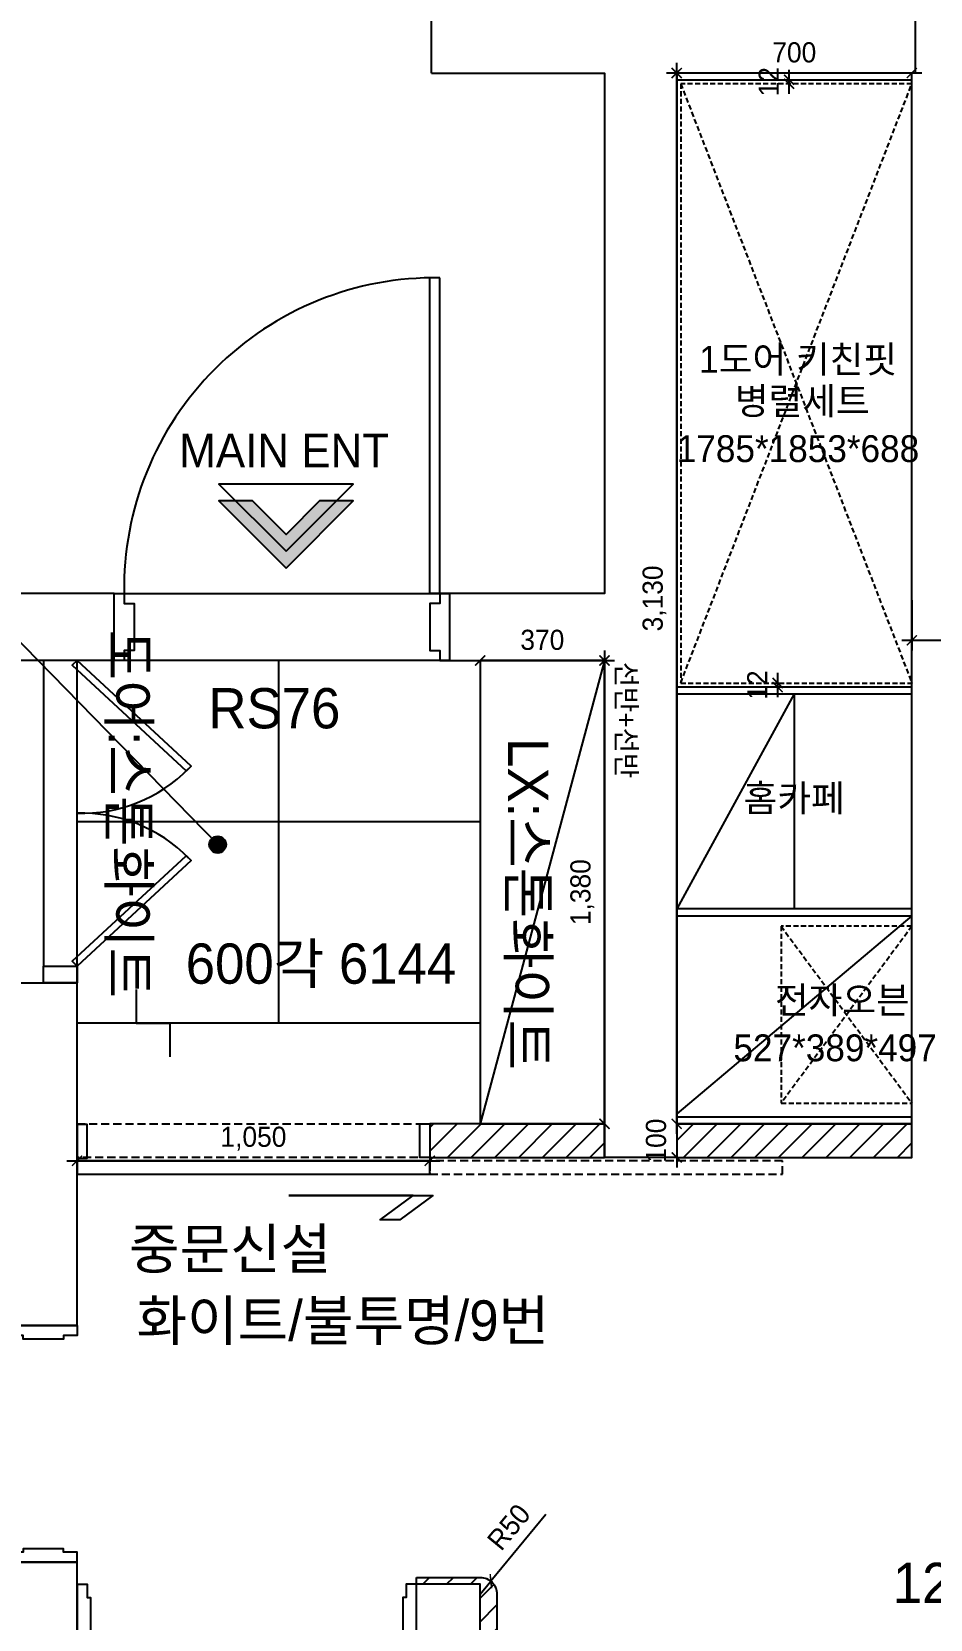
# Model space of a CAD drawing. Header units: millimetres. Extents: x 204923 to 257123, y 77248 to 107783.
# Drawn here: x 212692 to 215367, y 97928 to 102656 of the extents above; entities that cross this region are included whole.
import ezdxf
from ezdxf.enums import TextEntityAlignment as Align

# ---------------------------------------------------------------- set-up
doc = ezdxf.new("R2010")
doc.units = ezdxf.units.MM
doc.header["$LTSCALE"] = 30
doc.header["$PDMODE"] = 3
for name, pattern in [('DASHED', [0.75, 0.5, -0.25]), ('DASHEDX2', [1.5, 1, -0.5]), ('DH-HID2', [1.2, 0.8, -0.4])]:
    doc.linetypes.add(name, pattern=pattern)
doc.layers.get('DEFPOINTS').update_dxf_attribs({"color": 248})
for name, color, linetype in [('0-ELC TEXT', 7, 'Continuous'), ('03-WAL NEW', 3, 'Continuous'), ('06-FUR', 6, 'Continuous'), ('07-DIM WAL', 5, 'Continuous'), ('08-HAT', 8, 'Continuous'), ('2-con', 2, 'Continuous'), ('3.기호.계단선', 30, 'Continuous'), ('C-DIM(IN)', 14, 'Continuous'), ('CO-DO-FR', 7, 'Continuous'), ('CO-DOOR', 8, 'Continuous'), ('F-SYM', 7, 'Continuous'), ('FUR', 8, 'DASHED'), ('도면층4', 4, 'Continuous'), ('도면층5', 5, 'Continuous'), ('설비', 140, 'Continuous')]:
    doc.layers.add(name, color=color, linetype=linetype)
doc.styles.add('HY 울릉도 L', font='')
doc.styles.add('YOURNAME', font='HY울릉도M.TTF')
doc.styles.add('코레일둥고', font='Korail_Round_Gothic_Medium.ttf')
doc.styles.get('HY 울릉도 L').set_extended_font_data('HY울릉도L')
doc.dimstyles.new('30', dxfattribs={"dimscale": 30, "dimtxt": 2, "dimasz": 1, "dimexe": 1, "dimexo": 1, "dimgap": 1, "dimtad": 1, "dimdec": 0, "dimrnd": 0.05, "dimdsep": 46, "dimlunit": 6, "dimtxsty": 'HY 울릉도 L', "dimblk": 'ARCHTICK', "dimcen": 2.5, "dimdle": 1, "dimclrd": 133, "dimclre": 133, "dimclrt": 30, "dimadec": 0, "dimazin": 0, "dimtfac": 1, "dimtdec": 0, "dimtix": 1, "dimtmove": 2, "dimatfit": 3, "dimldrblk": 'ARCHTICK', "dimfxl": 1, "dimlwd": -1, "dimlwe": -1, "dimarcsym": 0})
pattern_1 = [(45, (0, 0), (-35.355339, 35.355339), [])]

# ---------------------------------------------------------------- blocks, each defined once
blk = doc.blocks.new('F-SYM-ENT NAME')
at = {"layer": 'F-SYM'}
h = blk.add_hatch(color=1, dxfattribs=at)
h.dxf.hatch_style = 1
h.paths.add_polyline_path([(-181266.5, -29724.5), (-181466.5, -29924.5), (-181366.5, -29924.5), (-181266.5, -29824.5), (-181166.5, -29924.5), (-181066.5, -29924.5)])
at = {"layer": 'F-SYM', "color": 1}
for points in [[(-181266.5, -29724.5), (-181466.5, -29924.5), (-181366.5, -29924.5), (-181266.5, -29824.5), (-181166.5, -29924.5), (-181066.5, -29924.5)], [(-181266.5, -29774.5), (-181466.5, -29974.5), (-181066.5, -29974.5)]]:
    blk.add_lwpolyline(points, close=True, dxfattribs=at)
at = {"layer": 'F-SYM', "color": 1, "style": 'YOURNAME'}
blk.add_attdef('ENT', text='', height=100, dxfattribs=at).set_placement((-181266.5, -30024.5), align=Align.TOP_CENTER)
blk = doc.blocks.new('cdr')
at = {"layer": '2-con'}
for p, q in [((215322.1, 103043.4), (215322.1, 102533.4)), ((215322.1, 102533.4), (214612.1, 102533.4)), ((214612.1, 102533.4), (214612.1, 99303.4)), ((212937.1, 100783.4), (212937.1, 100983.4)), ((213937.1, 100783.4), (213937.1, 100983.4)), ((213937.1, 100783.4), (214397.1, 100783.4)), ((214397.1, 100783.4), (214397.1, 99303.4)), ((214612.1, 99303.4), (214397.1, 99303.4))]:
    blk.add_line(p, q, dxfattribs=at)
for points in [[(213882.6, 102533.4), (213882.6, 105028.4), (214482.6, 105028.4)], [(213882.6, 102533.4), (214397.1, 102533.4), (214397.1, 100983.4), (213937.1, 100983.4)], [(212937.1, 100983.4), (211677.1, 100983.4), (211677.1, 99912.4)], [(212937.1, 100783.4), (211877.1, 100783.4), (211877.1, 99823.4), (212827.1, 99823.4)], [(212827.1, 98802.4), (212627.1, 98802.4), (212827.1, 98802.4), (212827.1, 99823.4)], [(212827.1, 98097.4), (212627.1, 98097.4), (212627.1, 98017.4)], [(212827.1, 98032.4), (212827.1, 98097.4)], [(212827.1, 98032.4), (212827.1, 97832.4), (210527.1, 97832.4), (210527.1, 94814.4), (211037.1, 94814.4)], [(214027.1, 94372.4), (214027.1, 98032.4), (213837.1, 98032.4), (213837.1, 98032.4)], [(213837.1, 94372.4), (213837.1, 98032.4)]]:
    blk.add_lwpolyline(points, dxfattribs=at)
at = {"layer": 'CO-DO-FR'}
for points in [[(212627.1, 98802.4), (212827.1, 98802.4), (212827.1, 98772.4), (212787.1, 98772.4), (212787.1, 98762.4), (212667.1, 98762.4), (212667.1, 98772.4), (212627.1, 98772.4), (212627.1, 98802.4)], [(212627.1, 98097.4), (212827.1, 98097.4), (212827.1, 98127.4), (212787.1, 98127.4), (212787.1, 98137.4), (212667.1, 98137.4), (212667.1, 98127.4), (212627.1, 98127.4), (212627.1, 98097.4)], [(212827.1, 97832.4), (212827.1, 98032.4), (212857.1, 98032.4), (212857.1, 97992.4), (212867.1, 97992.4), (212867.1, 97872.4), (212857.1, 97872.4), (212857.1, 97832.4), (212827.1, 97832.4)], [(213837.1, 97832.4), (213837.1, 98032.4), (213807.1, 98032.4), (213807.1, 97992.4), (213797.1, 97992.4), (213797.1, 97872.4), (213807.1, 97872.4), (213807.1, 97832.4), (213837.1, 97832.4)]]:
    blk.add_lwpolyline(points, close=True, dxfattribs=at)
at = {"layer": '도면층4'}
for p, q in [((213877.1, 100983.4), (213877.1, 101923.4)), ((213907.1, 100983.4), (213907.1, 101923.4)), ((212937.1, 100983.4), (213937.1, 100983.4)), ((213907.1, 100983.4), (213877.1, 100983.4)), ((213937.1, 100783.4), (212937.1, 100783.4))]:
    blk.add_line(p, q, dxfattribs=at)
for points in [[(212937.1, 100983.4), (212967.1, 100983.4), (212967.1, 100953.4), (212997.1, 100953.4), (212997.1, 100813.4), (212967.1, 100813.4), (212967.1, 100783.4), (212937.1, 100783.4), (212937.1, 100983.4)], [(213937.1, 100983.4), (213907.1, 100983.4), (213907.1, 100953.4), (213877.1, 100953.4), (213877.1, 100813.4), (213907.1, 100813.4), (213907.1, 100783.4), (213937.1, 100783.4), (213937.1, 100983.4)]]:
    blk.add_lwpolyline(points, dxfattribs=at)
at = {"layer": '도면층5'}
blk.add_arc((213892.1, 100998.4), 925.1, 89.071, 180.929, dxfattribs=at)
at = {"layer": 'F-SYM'}
ref = blk.add_blockref('F-SYM-ENT NAME', (32182.8, 71334.3), dxfattribs=dict(at, rotation=180))
ref.add_attrib('ENT', 'MAIN ENT', dxfattribs={"color": 1, "height": 100, "style": 'YOURNAME'}).set_placement((213443.7, 101459), align=Align.TOP_CENTER)
blk = doc.blocks.new('_ArchTick')
at = {"color": 0, "linetype": 'ByBlock', "const_width": 0.15}
blk.add_lwpolyline([(-0.5, -0.5), (0.5, 0.5)], dxfattribs=at)
blk = doc.blocks.new('*D168')
at = {"layer": '07-DIM WAL', "color": 133}
blk.add_line((215342.1, 102533.4), (214582.1, 102533.4), dxfattribs=at)
at = {"layer": 'DEFPOINTS', "color": 0}
for p in [(214612.1, 102533.4), (214612.1, 102533.4), (215312.1, 102533.4)]:
    blk.add_point(p, dxfattribs=at)
at = {"layer": '07-DIM WAL', "color": 133, "xscale": 30, "yscale": 30, "zscale": 30, "rotation": 180}
blk.add_blockref('_ArchTick', (214612.1, 102533.4), dxfattribs=at)
at = {"layer": '07-DIM WAL', "color": 133, "xscale": 30, "yscale": 30, "zscale": 30}
blk.add_blockref('_ArchTick', (215312.1, 102533.4), dxfattribs=at)
at = {"layer": '07-DIM WAL', "color": 30, "insert": (214962.1, 102594.6), "char_height": 60, "attachment_point": 5, "style": 'HY 울릉도 L'}
blk.add_mtext('700', dxfattribs=at)
blk = doc.blocks.new('*D169')
at = {"layer": '07-DIM WAL', "color": 133}
for p, q in [((214612.1, 99373.4), (214612.1, 102563.4)), ((214642.1, 102533.4), (214642.1, 102533.4)), ((214642.1, 99403.4), (214642.1, 99403.4))]:
    blk.add_line(p, q, dxfattribs=at)
at = {"layer": 'DEFPOINTS', "color": 0}
for p in [(214612.1, 102533.4), (214612.1, 102533.4), (214612.1, 99403.4)]:
    blk.add_point(p, dxfattribs=at)
at = {"layer": '07-DIM WAL', "color": 133, "xscale": 30, "yscale": 30, "zscale": 30}
for p, rotation in [((214612.1, 102533.4), 90), ((214612.1, 99403.4), 270)]:
    blk.add_blockref('_ArchTick', p, dxfattribs=dict(at, rotation=rotation))
at = {"layer": '07-DIM WAL', "color": 30, "insert": (214546.1, 100968.4), "char_height": 60, "attachment_point": 5, "rotation": 90, "style": 'HY 울릉도 L'}
blk.add_mtext('3,130', dxfattribs=at)
blk = doc.blocks.new('*D170')
at = {"layer": '07-DIM WAL', "color": 133}
for p, q in [((214612.1, 99403.4), (214612.1, 99433.4)), ((214612.1, 99403.4), (214612.1, 99303.4)), ((214612.1, 99303.4), (214612.1, 99273.4))]:
    blk.add_line(p, q, dxfattribs=at)
at = {"layer": 'DEFPOINTS', "color": 0}
for p in [(214612.1, 99403.4), (214612.1, 99303.4), (214612.1, 99303.4)]:
    blk.add_point(p, dxfattribs=at)
at = {"layer": '07-DIM WAL', "color": 133, "xscale": 30, "yscale": 30, "zscale": 30}
for p, rotation in [((214612.1, 99403.4), 270), ((214612.1, 99303.4), 90)]:
    blk.add_blockref('_ArchTick', p, dxfattribs=dict(at, rotation=rotation))
at = {"layer": '07-DIM WAL', "color": 30, "insert": (214550.8, 99353.4), "char_height": 60, "attachment_point": 5, "rotation": 90, "style": 'HY 울릉도 L'}
blk.add_mtext('100', dxfattribs=at)
blk = doc.blocks.new('*D171')
at = {"layer": '07-DIM WAL', "color": 133}
blk.add_line((214397.1, 100813.4), (214397.1, 99373.4), dxfattribs=at)
at = {"layer": 'DEFPOINTS', "color": 0}
for p in [(214397.1, 100783.4), (214397.1, 99403.4), (214397.1, 99403.4)]:
    blk.add_point(p, dxfattribs=at)
at = {"layer": '07-DIM WAL', "color": 133, "xscale": 30, "yscale": 30, "zscale": 30}
for p, rotation in [((214397.1, 100783.4), 90), ((214397.1, 99403.4), 270)]:
    blk.add_blockref('_ArchTick', p, dxfattribs=dict(at, rotation=rotation))
at = {"layer": '07-DIM WAL', "color": 30, "insert": (214331.1, 100093.4), "char_height": 60, "attachment_point": 5, "rotation": 90, "style": 'HY 울릉도 L'}
blk.add_mtext('1,380', dxfattribs=at)
blk = doc.blocks.new('*D204')
at = {"layer": '07-DIM WAL', "color": 133}
blk.add_line((213997.1, 100783.4), (214427.1, 100783.4), dxfattribs=at)
at = {"layer": 'DEFPOINTS', "color": 0}
for p in [(214027.1, 100783.4), (214397.1, 100783.4), (214397.1, 100783.4)]:
    blk.add_point(p, dxfattribs=at)
at = {"layer": '07-DIM WAL', "color": 133, "xscale": 30, "yscale": 30, "zscale": 30, "rotation": 180}
blk.add_blockref('_ArchTick', (214027.1, 100783.4), dxfattribs=at)
at = {"layer": '07-DIM WAL', "color": 133, "xscale": 30, "yscale": 30, "zscale": 30}
blk.add_blockref('_ArchTick', (214397.1, 100783.4), dxfattribs=at)
at = {"layer": '07-DIM WAL', "color": 30, "insert": (214212.1, 100844.7), "char_height": 60, "attachment_point": 5, "style": 'HY 울릉도 L'}
blk.add_mtext('370', dxfattribs=at)
blk = doc.blocks.new('*D272')
at = {"layer": '07-DIM WAL', "color": 133}
for p, q in [((215312.1, 100963.4), (215312.1, 100813.4)), ((216312.1, 100873.4), (216312.1, 100873.4)), ((216342.1, 100843.4), (215282.1, 100843.4))]:
    blk.add_line(p, q, dxfattribs=at)
at = {"layer": 'DEFPOINTS', "color": 0}
for p in [(215312.1, 100993.4), (215312.1, 100843.4), (216312.1, 100843.4)]:
    blk.add_point(p, dxfattribs=at)
at = {"layer": '07-DIM WAL', "color": 133, "xscale": 30, "yscale": 30, "zscale": 30, "rotation": 180}
blk.add_blockref('_ArchTick', (215312.1, 100843.4), dxfattribs=at)
at = {"layer": '07-DIM WAL', "color": 133, "xscale": 30, "yscale": 30, "zscale": 30}
blk.add_blockref('_ArchTick', (216312.1, 100843.4), dxfattribs=at)
at = {"layer": '07-DIM WAL', "color": 30, "insert": (215812.1, 100909.3), "char_height": 60, "attachment_point": 5, "style": 'HY 울릉도 L'}
blk.add_mtext('1,000', dxfattribs=at)
blk = doc.blocks.new('*D712')
at = {"layer": 'C-DIM(IN)', "color": 133}
for p in [(214222.5, 98239.2), (214027.1, 98002.4)]:
    blk.add_line(p, (214058.9, 98040.9), dxfattribs=at)
at = {"layer": 'DEFPOINTS', "color": 0}
for p in [(214058.9, 98040.9), (214027.1, 98002.4)]:
    blk.add_point(p, dxfattribs=at)
at = {"layer": 'C-DIM(IN)', "color": 133, "xscale": 30, "yscale": 30, "zscale": 30, "rotation": 230.4732028166684}
blk.add_blockref('_ArchTick', (214058.9, 98040.9), dxfattribs=at)
at = {"layer": 'C-DIM(IN)', "color": 30, "insert": (214112.5, 98202.2), "char_height": 60, "attachment_point": 5, "rotation": 50.4732, "style": 'HY 울릉도 L'}
blk.add_mtext('R50', dxfattribs=at)
blk = doc.blocks.new('*D774')
at = {"layer": '07-DIM WAL', "color": 133}
for p, q in [((212827.1, 99313.4), (212827.1, 99263.4)), ((213877.1, 99313.4), (213877.1, 99263.4)), ((212797.1, 99293.4), (213907.1, 99293.4))]:
    blk.add_line(p, q, dxfattribs=at)
at = {"layer": 'DEFPOINTS', "color": 0}
for p in [(212827.1, 99343.4), (213877.1, 99343.4), (213877.1, 99293.4)]:
    blk.add_point(p, dxfattribs=at)
at = {"layer": '07-DIM WAL', "color": 133, "xscale": 30, "yscale": 30, "zscale": 30, "rotation": 180}
blk.add_blockref('_ArchTick', (212827.1, 99293.4), dxfattribs=at)
at = {"layer": '07-DIM WAL', "color": 133, "xscale": 30, "yscale": 30, "zscale": 30}
blk.add_blockref('_ArchTick', (213877.1, 99293.4), dxfattribs=at)
at = {"layer": '07-DIM WAL', "color": 30, "insert": (213352.1, 99359.3), "char_height": 60, "attachment_point": 5, "style": 'HY 울릉도 L'}
blk.add_mtext('1,050', dxfattribs=at)
blk = doc.blocks.new('*D1205')
at = {"layer": '3.기호.계단선', "color": 133}
for p, q in [((214912.6, 100746.4), (214912.6, 100674.4)), ((214882.6, 100716.4), (214882.6, 100716.4)), ((214882.6, 100704.4), (214882.6, 100704.4))]:
    blk.add_line(p, q, dxfattribs=at)
at = {"layer": 'DEFPOINTS', "color": 0}
for p in [(214912.6, 100716.4), (214912.6, 100704.4), (214912.6, 100704.4)]:
    blk.add_point(p, dxfattribs=at)
at = {"layer": '3.기호.계단선', "color": 133, "xscale": 30, "yscale": 30, "zscale": 30}
for p, rotation in [((214912.6, 100716.4), 270), ((214912.6, 100704.4), 90)]:
    blk.add_blockref('_ArchTick', p, dxfattribs=dict(at, rotation=rotation))
at = {"layer": '3.기호.계단선', "color": 30, "insert": (214851.9, 100710.4), "char_height": 60, "attachment_point": 5, "rotation": 90, "style": 'HY 울릉도 L'}
blk.add_mtext('12', dxfattribs=at)
blk = doc.blocks.new('*D1206')
at = {"layer": '3.기호.계단선', "color": 133}
for p, q in [((214946.8, 102471.4), (214946.8, 102543.4)), ((214916.8, 102513.4), (214916.8, 102513.4)), ((214916.8, 102501.4), (214916.8, 102501.4))]:
    blk.add_line(p, q, dxfattribs=at)
at = {"layer": 'DEFPOINTS', "color": 0}
for p in [(214946.8, 102513.4), (214946.8, 102513.4), (214946.8, 102501.4)]:
    blk.add_point(p, dxfattribs=at)
at = {"layer": '3.기호.계단선', "color": 133, "xscale": 30, "yscale": 30, "zscale": 30}
for p, rotation in [((214946.8, 102513.4), 270), ((214946.8, 102501.4), 90)]:
    blk.add_blockref('_ArchTick', p, dxfattribs=dict(at, rotation=rotation))
at = {"layer": '3.기호.계단선', "color": 30, "insert": (214886.1, 102507.4), "char_height": 60, "attachment_point": 5, "rotation": 90, "style": 'HY 울릉도 L'}
blk.add_mtext('12', dxfattribs=at)

msp = doc.modelspace()

# ---------------------------------------------------------------- hatches: boundary and pattern name
at = {"layer": '0-ELC TEXT'}
h = msp.add_hatch(color=256, dxfattribs=at)
h.dxf.hatch_style = 1
edge = h.paths.add_edge_path()
edge.add_arc((213245.7, 100235), 25, -270, 90, ccw=False)
at = {"layer": '03-WAL NEW'}
h = msp.add_hatch(dxfattribs=at)
h.set_pattern_fill('_USER', color=256, scale=50, angle=45, pattern_type=0)
h.set_pattern_definition([(45, (-915, 4e-10), (-35.355339, 35.355339), [])])
h.paths.add_polyline_path([(213877.1, 99303.4), (214397.1, 99303.4), (214397.1, 99403.4), (213877.1, 99403.4)])
h = msp.add_hatch(dxfattribs=at)
h.set_pattern_fill('_USER', color=256, scale=50, angle=45, pattern_type=0)
h.set_pattern_definition(pattern_1)
h.paths.add_polyline_path([(214612.1, 99303.4), (215312.1, 99303.4), (215312.1, 99403.4), (214612.1, 99403.4)])
h = msp.add_hatch(dxfattribs=at)
h.set_pattern_fill('_USER', color=256, scale=50, angle=45, double=1, pattern_type=0)
h.set_pattern_definition(pattern_1)
edge = h.paths.add_edge_path()
edge.add_line((213837.1, 98052.4), (214027.1, 98052.4))
edge.add_arc((214027.1, 98002.4), 50, 0, 90, ccw=False)
edge.add_line((214077.1, 98002.4), (214077.1, 94371.4))
edge.add_line((214077.1, 94371.4), (214027.1, 94371.4))
edge.add_line((214027.1, 94371.4), (214027.1, 98032.4))
edge.add_line((214027.1, 98032.4), (213837.1, 98032.4))
edge.add_line((213837.1, 98032.4), (213837.1, 98052.4))
at = {"layer": '08-HAT'}
h = msp.add_hatch(dxfattribs=at)
h.set_pattern_fill('_USER', color=256, scale=600, double=1, pattern_type=0)
h.set_pattern_definition([(0, (212827.1, 99703.37), (0, 600), []), (90, (212827.1, 99703.37), (-600, 4e-14), [])])
h.paths.add_polyline_path([(212827.1, 99703.4), (214027.1, 99703.4), (214027.1, 100783.4), (212827.1, 100783.4)])

# ---------------------------------------------------------------- linework, layer by layer
msp.add_line((214027.1, 99703.4), (212827.1, 99703.4))
msp.add_lwpolyline([(213003.4, 99803.4), (213003.4, 99703.4), (213103.4, 99703.4), (213103.4, 99603.4)])
at = {"layer": '0-ELC TEXT'}
msp.add_line((212164.9, 101342.3), (213245.7, 100235), dxfattribs=at)
msp.add_circle((213245.7, 100235), 25, dxfattribs=at)
at = {"layer": '03-WAL NEW'}
msp.add_lwpolyline([(212727.1, 99873.4), (212827.1, 99873.4), (212827.1, 99823.4), (212727.1, 99823.4)], close=True, dxfattribs=at)
for points in [[(213877.1, 99303.4), (214397.1, 99303.4), (214397.1, 99403.4), (213877.1, 99403.4), (213877.1, 99303.4)], [(214612.1, 99303.4), (215312.1, 99303.4), (215312.1, 99403.4), (214612.1, 99403.4), (214612.1, 99303.4)]]:
    msp.add_lwpolyline(points, dxfattribs=at)
msp.add_lwpolyline([(213837.1, 98052.4), (214027.1, 98052.4, -0.414214), (214077.1, 98002.4), (214077.1, 94371.4), (214027.1, 94371.4), (214027.1, 98032.4), (213837.1, 98032.4), (213837.1, 98052.4)], format="xyb", dxfattribs=at)
at = {"layer": '06-FUR'}
for p, q in [((214962.1, 100684.4), (214612.1, 100043.4)), ((214962.1, 100684.4), (214962.1, 100043.4)), ((215312.1, 100023.4), (214612.1, 99433.4))]:
    msp.add_line(p, q, dxfattribs=at)
for points in [[(215312.1, 102533.4), (214612.1, 102533.4), (214612.1, 99403.4), (215312.1, 99403.4)], [(215312.1, 102513.4), (215312.1, 102533.4), (214612.1, 102533.4), (214612.1, 102513.4)], [(212727.1, 99873.4), (212827.1, 99873.4), (212827.1, 100783.4), (212727.1, 100783.4)], [(213152.4, 100454.8), (213166.5, 100469), (212827.1, 100783.4), (212813, 100769.2)], [(215312.1, 100684.4), (215312.1, 100704.4), (214612.1, 100704.4), (214612.1, 100684.4)], [(213152.4, 100201.9), (213166.5, 100187.8), (212827.1, 99873.4), (212813, 99887.5)], [(215312.1, 100023.4), (215312.1, 100043.4), (214612.1, 100043.4), (214612.1, 100023.4)], [(215312.1, 99403.4), (215312.1, 99423.4), (214612.1, 99423.4), (214612.1, 99403.4)]]:
    msp.add_lwpolyline(points, close=True, dxfattribs=at)
msp.add_lwpolyline([(214397.1, 100783.4), (214027.1, 100783.4), (214027.1, 99403.4), (214397.1, 99403.4), (214397.1, 100783.4), (214027.1, 99403.4)], dxfattribs=at)
for centre, start, end in [((212841.6, 100772.7), 268.1311, 315.6445), ((212841.6, 99884.1), 44.3555, 91.8689)]:
    msp.add_arc(centre, 444.5, start, end, dxfattribs=at)
at = {"layer": 'CO-DO-FR'}
for points in [[(212827.1, 99301.4), (212857.1, 99301.4), (212857.1, 99401.4), (212827.1, 99401.4)], [(213877.1, 99303.4), (213847.1, 99303.4), (213847.1, 99403.4), (213877.1, 99403.4)]]:
    msp.add_lwpolyline(points, close=True, dxfattribs=at)
at = {"layer": 'CO-DOOR', "color": 251, "linetype": 'DH-HID2'}
for points in [[(213877.1, 99303.4), (212827.1, 99303.4), (212827.1, 99403.4), (213877.1, 99403.4)], [(214927.1, 99293.4), (213877.1, 99293.4), (213877.1, 99253.4), (214927.1, 99253.4)]]:
    msp.add_lwpolyline(points, close=True, dxfattribs=at)
at = {"layer": 'CO-DOOR'}
msp.add_lwpolyline([(213877.1, 99293.4), (212827.1, 99293.4), (212827.1, 99253.4), (213877.1, 99253.4)], close=True, dxfattribs=at)
at = {"layer": 'CO-DOOR', "color": 1}
msp.add_lwpolyline([(213457.2, 99189.5), (213886.4, 99189.5), (213787.8, 99117.2), (213729.4, 99117.2), (213828, 99189.5), (213457.2, 99189.5)], close=True, dxfattribs=at)
at = {"layer": 'FUR'}
for p, q in [((214624.1, 100716.4), (215312.1, 102501.4)), ((214624.1, 102501.4), (215312.1, 100716.4)), ((215312.1, 99991.9), (214923.1, 99464.9)), ((214923.1, 99991.9), (215312.1, 99464.9))]:
    msp.add_line(p, q, dxfattribs=at)
for points in [[(214624.1, 102501.4), (214624.1, 100716.4), (215312.1, 100716.4), (215312.1, 102501.4)], [(215312.1, 99464.9), (215312.1, 99991.9), (214923.1, 99991.9), (214923.1, 99464.9)]]:
    msp.add_lwpolyline(points, close=True, dxfattribs=at)

# ---------------------------------------------------------------- block references
msp.add_blockref('cdr', (0, 0))

# ---------------------------------------------------------------- texts
at = {"layer": '0-ELC TEXT', "color": 7, "linetype": 'DASHEDX2', "style": '코레일둥고'}
for s, p in [('1도어 키친핏', (214678.9, 101640.6)), ('병렬세트', (214785.1, 101516.7)), ('1785*1853*688', (214612.3, 101374.5)), ('홈카페', (214811.2, 100333.7)), ('전자오븐', (214904.2, 99732)), ('527*389*497', (214781, 99589.8))]:
    msp.add_text(s, height=80, dxfattribs=at).set_placement(p)
at = {"layer": '0-ELC TEXT', "style": '코레일둥고'}
msp.add_text('선반+선반', height=60, rotation=270, dxfattribs=at).set_placement((214432.5, 100779.7))
msp.add_text('중문신설', height=120, dxfattribs=at).set_placement((212981.4, 98971.2))
at = {"layer": '설비', "color": 140, "style": '코레일둥고'}
for s, p in [('도어:스톤화이트', (212921.4, 100875.6)), ('LX:스톤화이트', (214110.2, 100552.2))]:
    msp.add_text(s, height=120, rotation=270, dxfattribs=at).set_placement(p)
for s, p in [('RS76', (213218.2, 100581.3)), ('600각 6144', (213150.6, 99820.6)), ('화이트/불투명/9번', (213004, 98757.6)), ('12mm 도어로 전체교체 / 마이너스몰딩', (215255.3, 97975.9))]:
    msp.add_text(s, height=120, dxfattribs=at).set_placement(p)

# ---------------------------------------------------------------- dimensions: what is measured, and where the dimension line sits
at = {"layer": '07-DIM WAL'}
for base, p1, p2, picture, middle in [((214612.1, 102533.4), (215312.1, 102533.4), (214612.1, 102533.4), '*D168', (214962.1, 102594.6)), ((214397.1, 100783.4), (214027.1, 100783.4), (214397.1, 100783.4), '*D204', (214212.1, 100844.7))]:
    dim = msp.add_linear_dim(base=base, p1=p1, p2=p2, dimstyle='30', dxfattribs=at)
    dim.commit()
    dim.dimension.update_dxf_attribs({"geometry": picture, "text_midpoint": middle})
for base, p1, p2, angle, picture, middle in [((214612.1, 102533.4), (214612.1, 99403.4), (214612.1, 102533.4), 270, '*D169', (214546.1, 100968.4)), ((214397.1, 99403.4), (214397.1, 100783.4), (214397.1, 99403.4), 90, '*D171', (214331.1, 100093.4)), ((214612.1, 99303.4), (214612.1, 99403.4), (214612.1, 99303.4), 90, '*D170', (214550.8, 99353.4))]:
    dim = msp.add_linear_dim(base=base, p1=p1, p2=p2, angle=angle, dimstyle='30', dxfattribs=at)
    dim.commit()
    dim.dimension.update_dxf_attribs({"geometry": picture, "text_midpoint": middle})
for base, p1, p2, picture, middle in [((215312.1, 100843.4), (216312.1, 100843.4), (215312.1, 100993.4), '*D272', (215812.1, 100909.3)), ((213877.1, 99293.4), (212827.1, 99343.4), (213877.1, 99343.4), '*D774', (213352.1, 99359.3))]:
    dim = msp.add_linear_dim(base=base, p1=p1, p2=p2, dimstyle='30', override={"dimfxl": 1.25}, dxfattribs=at)
    dim.commit()
    dim.dimension.update_dxf_attribs({"geometry": picture, "text_midpoint": middle})
at = {"layer": '3.기호.계단선'}
for base, p1, p2, picture, middle in [((214946.8, 102513.4), (214946.8, 102501.4), (214946.8, 102513.4), '*D1206', (214886.1, 102507.4)), ((214912.6, 100704.4), (214912.6, 100716.4), (214912.6, 100704.4), '*D1205', (214851.9, 100710.4))]:
    dim = msp.add_linear_dim(base=base, p1=p1, p2=p2, angle=90, dimstyle='30', override={"dimfxl": 1.25}, dxfattribs=at)
    dim.commit()
    dim.dimension.update_dxf_attribs({"geometry": picture, "text_midpoint": middle})
at = {"layer": 'C-DIM(IN)'}
dim = msp.add_radius_dim(center=(214027.1, 98002.4), mpoint=(214058.9, 98040.9), dimstyle='30', override={"dimfxl": 1.25}, dxfattribs=at)
dim.commit()
dim.dimension.update_dxf_attribs({"geometry": '*D712', "text_midpoint": (214112.5, 98202.2)})

doc.saveas('drawing.dxf')
